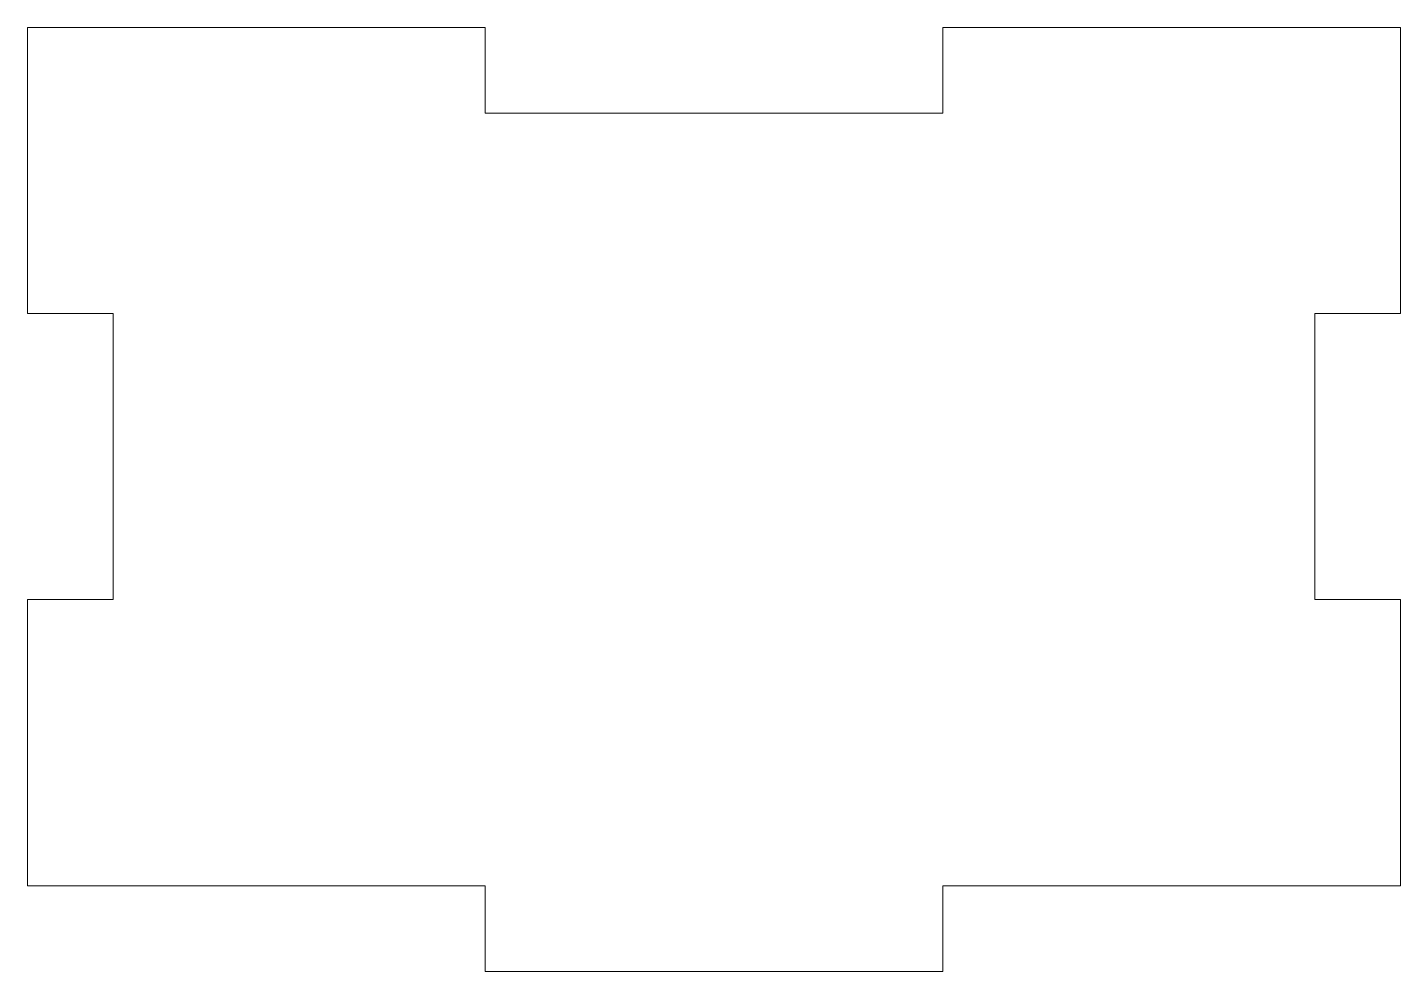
# Model space of a CAD drawing. Header units: millimetres. Extents: x 0 to 80, y 0 to 55.
import ezdxf

# ---------------------------------------------------------------- set-up
doc = ezdxf.new("R2010")
doc.units = ezdxf.units.MM

msp = doc.modelspace()

# ---------------------------------------------------------------- linework, layer by layer
at = {"color": 7, "linetype": 'Continuous', "lineweight": 15}
for p, q in [((0, 55), (26.667, 55)), ((0, 38.333), (0, 55)), ((26.667, 55), (26.667, 50)), ((53.333, 50), (53.333, 55)), ((53.333, 55), (80, 55)), ((80, 38.333), (80, 55)), ((26.667, 50), (53.333, 50)), ((0, 38.333), (5, 38.333)), ((5, 38.333), (5, 21.667)), ((80, 38.333), (75, 38.333)), ((75, 38.333), (75, 21.667)), ((0, 5), (0, 21.667)), ((0, 21.667), (5, 21.667)), ((80, 21.667), (75, 21.667)), ((80, 5), (80, 21.667)), ((0, 5), (26.667, 5)), ((26.667, 5), (26.667, 0)), ((53.333, 5), (80, 5)), ((53.333, 5), (53.333, 0)), ((26.667, 0), (53.333, 0))]:
    msp.add_line(p, q, dxfattribs=at)

doc.saveas('drawing.dxf')
